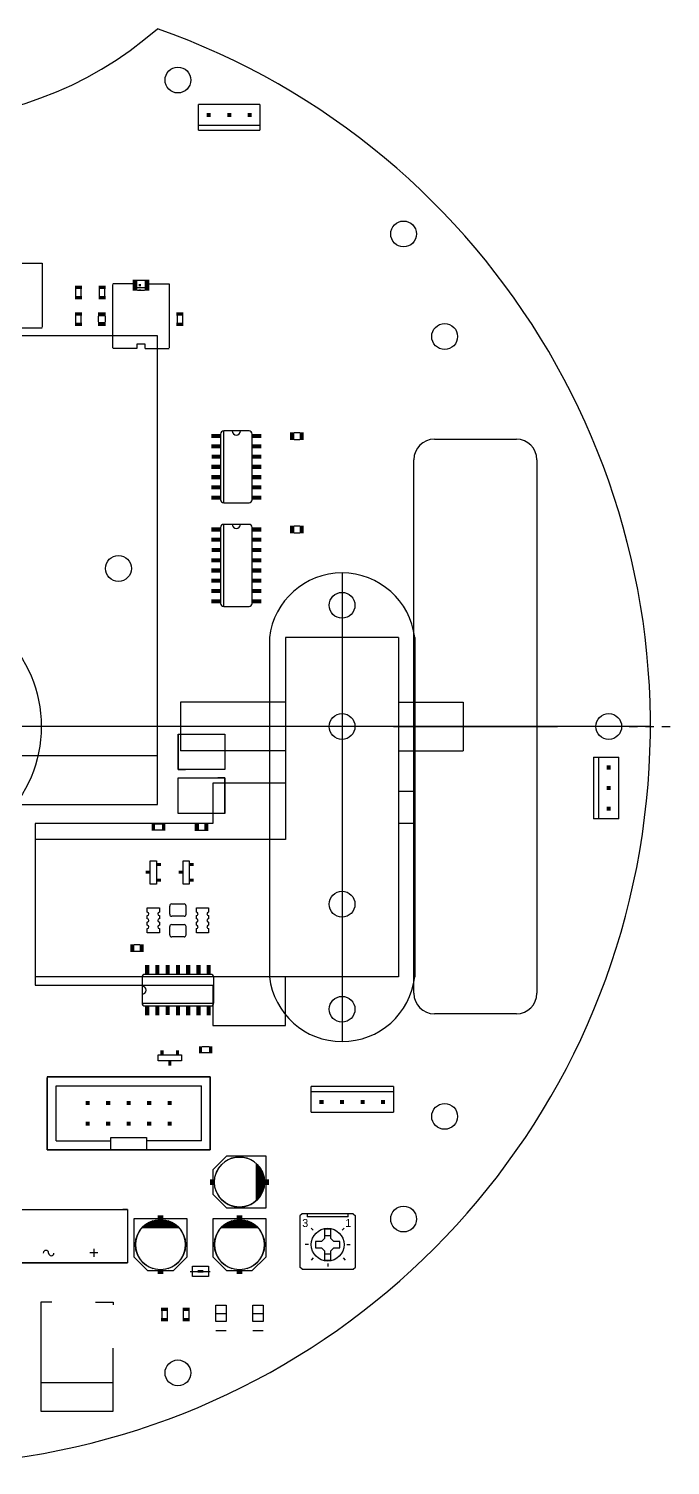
# Model space of a CAD drawing. Extents: x -92 to 94, y -91 to 86.
# Drawn here: x 14.5 to 94, y -91.4 to 86.4 of the extents above; entities that cross this region are included whole.
import ezdxf
from ezdxf.enums import TextEntityAlignment as Align

# ---------------------------------------------------------------- set-up
doc = ezdxf.new("R2010")
doc.units = 0
for name, color, linetype in [('20', 178, 'CONTINUOUS'), ('21', 6, 'CONTINUOUS'), ('22', 4, 'CONTINUOUS'), ('51', 251, 'CONTINUOUS')]:
    doc.layers.add(name, color=color, linetype=linetype)

# ---------------------------------------------------------------- blocks, each defined once
blk = doc.blocks.new('RECT')
blk.add_solid([(-0.5, -0.5), (0.5, -0.5), (-0.5, 0.5), (0.5, 0.5)])

msp = doc.modelspace()

# ---------------------------------------------------------------- linework, layer by layer
at = {"layer": '20'}
for p, q in [((64.77, 35.56), (74.93, 35.56)), ((62.23, -33.02), (62.23, 33.02)), ((77.47, 33.02), (77.47, -33.02)), ((74.93, -35.56), (64.77, -35.56))]:
    msp.add_line(p, q, dxfattribs=at)
for centre in [(33.02, 80.01), (60.96, 60.96), (66.04, 48.26), (25.654, 19.558), (53.34, 15), (53.34, 0), (86.36, 0), (53.34, -22), (53.34, -35), (66.04, -48.26), (60.96, -60.96), (33.02, -80.01)]:
    msp.add_circle(centre, 1.6, dxfattribs=at)
for centre, radius, start, end in [((0, 0.0726), 91.5126, 109.4552, 70.5448), ((0, 121.285), 46.355, 228.8879, 311.1121), ((64.77, 33.02), 2.54, 90, 180), ((64.77, 33.02), 2.54, 90, 180), ((64.77, 33.02), 2.54, 90, 180), ((74.93, 33.02), 2.54, 0, 90), ((74.93, 33.02), 2.54, 0, 90), ((74.93, 33.02), 2.54, 0, 90), ((64.77, -33.02), 2.54, 180, 270), ((64.77, -33.02), 2.54, 180, 270), ((64.77, -33.02), 2.54, 180, 270), ((74.93, -33.02), 2.54, 270, 0), ((74.93, -33.02), 2.54, 270, 0), ((74.93, -33.02), 2.54, 270, 0)]:
    msp.add_arc(centre, radius, start, end, dxfattribs=at)
at = {"layer": '21'}
for p, q in [((43.18, 76.962), (35.56, 76.962)), ((35.56, 74.422), (35.56, 76.962)), ((43.18, 76.962), (43.18, 74.422)), ((35.56, 74.422), (43.18, 74.422)), ((35.56, 73.787), (35.56, 74.422)), ((35.56, 73.787), (43.18, 73.787)), ((43.18, 74.422), (43.18, 73.787)), ((30.504, 48.348), (-31.496, 48.348)), ((30.504, -9.652), (30.504, 48.348)), ((38.6588, 36.576), (38.6588, 27.686)), ((39.751, 36.576), (38.6842, 36.576)), ((40.767, 36.576), (39.751, 36.576)), ((41.8338, 36.576), (40.767, 36.576)), ((38.6842, 27.686), (41.8338, 27.686)), ((38.6588, 25.019), (38.6588, 14.859)), ((39.751, 25.019), (38.6842, 25.019)), ((40.767, 25.019), (39.751, 25.019)), ((41.8338, 25.019), (40.767, 25.019)), ((38.3032, 24.638), (38.3032, 15.24)), ((42.2148, 15.24), (42.2148, 24.638)), ((38.6842, 14.859), (41.8338, 14.859)), ((44.34, 11), (44.34, -31)), ((62.34, 11), (62.34, -31)), ((33.041, -0.933), (38.841, -0.933)), ((33.041, -0.933), (33.041, -5.333)), ((38.841, -0.933), (38.841, -5.333)), ((33.041, -5.333), (33.941, -5.333)), ((38.841, -5.333), (37.941, -5.333)), ((84.455, -3.81), (84.455, -11.43)), ((84.455, -3.81), (85.09, -3.81)), ((85.09, -3.81), (85.09, -11.43)), ((85.09, -3.81), (87.63, -3.81)), ((87.63, -11.43), (87.63, -3.81)), ((33.041, -10.751), (33.041, -6.351)), ((33.041, -6.351), (33.941, -6.351)), ((38.841, -6.351), (37.941, -6.351)), ((38.841, -10.751), (38.841, -6.351)), ((-31.496, -9.652), (30.504, -9.652)), ((38.841, -10.751), (33.041, -10.751)), ((85.09, -11.43), (84.455, -11.43)), ((87.63, -11.43), (85.09, -11.43)), ((29.591, -19.5072), (29.591, -16.6116)), ((29.591, -16.6116), (30.353, -16.6116)), ((30.353, -16.6116), (30.353, -19.5072)), ((33.655, -19.5072), (33.655, -16.6116)), ((33.655, -16.6116), (34.417, -16.6116)), ((34.417, -16.6116), (34.417, -19.5072)), ((30.353, -19.5072), (29.591, -19.5072)), ((34.417, -19.5072), (33.655, -19.5072)), ((32.004, -23.241), (32.004, -22.225)), ((32.258, -21.971), (33.782, -21.971)), ((34.036, -23.241), (34.036, -22.225)), ((32.004, -25.781), (32.004, -24.765)), ((33.782, -23.495), (32.258, -23.495)), ((32.258, -24.511), (33.782, -24.511)), ((34.036, -25.781), (34.036, -24.765)), ((33.782, -26.035), (32.258, -26.035)), ((28.575, -31.0642), (28.575, -32.131)), ((37.465, -34.2138), (37.465, -31.0642)), ((28.575, -32.131), (28.575, -33.147)), ((28.575, -33.147), (28.575, -34.2138)), ((28.575, -34.2392), (37.465, -34.2392)), ((30.5816, -40.64), (33.4772, -40.64)), ((30.5816, -41.402), (30.5816, -40.64)), ((33.4772, -40.64), (33.4772, -41.402)), ((33.4772, -41.402), (30.5816, -41.402)), ((16.824, -43.379), (37.024, -43.379)), ((16.824, -52.379), (16.824, -43.479)), ((37.024, -43.379), (37.024, -52.379)), ((49.53, -45.212), (49.53, -44.577)), ((59.69, -44.577), (49.53, -44.577)), ((49.53, -47.752), (49.53, -45.212)), ((59.69, -45.212), (49.53, -45.212)), ((59.69, -44.577), (59.69, -45.212)), ((59.69, -45.212), (59.69, -47.752)), ((49.53, -47.752), (59.69, -47.752)), ((24.724, -52.379), (24.724, -50.879)), ((24.724, -50.879), (29.124, -50.879)), ((29.124, -50.879), (29.124, -52.379)), ((24.724, -52.379), (16.824, -52.379)), ((29.124, -52.379), (24.724, -52.379)), ((37.024, -52.379), (29.124, -52.379)), ((37.39, -54.838), (39.09, -53.138)), ((39.09, -53.138), (43.89, -53.138)), ((43.89, -53.138), (43.89, -55.438)), ((37.39, -55.438), (37.39, -54.838)), ((37.39, -57.938), (37.39, -57.338)), ((39.09, -59.638), (37.39, -57.938)), ((43.89, -57.338), (43.89, -59.638)), ((26.7926, -59.7666), (26.1926, -59.7666)), ((26.7716, -59.7916), (26.7716, -66.3956)), ((43.89, -59.638), (39.09, -59.638)), ((48.387, -60.325), (48.133, -60.579)), ((49.022, -60.325), (48.387, -60.325)), ((49.022, -60.325), (49.022, -60.706)), ((50.927, -60.325), (49.022, -60.325)), ((54.102, -60.325), (52.197, -60.325)), ((54.737, -60.325), (54.102, -60.325)), ((54.102, -60.706), (54.102, -60.325)), ((54.737, -60.325), (54.991, -60.579)), ((27.611, -65.685), (27.611, -60.885)), ((27.611, -60.885), (29.911, -60.885)), ((31.811, -60.885), (34.111, -60.885)), ((34.111, -60.885), (34.111, -65.685)), ((37.39, -65.685), (37.39, -60.885)), ((37.39, -60.885), (39.69, -60.885)), ((41.59, -60.885), (43.89, -60.885)), ((43.89, -60.885), (43.89, -65.685)), ((48.133, -60.579), (48.133, -62.23)), ((50.546, -60.706), (49.022, -60.706)), ((51.943, -62.23), (51.181, -62.23)), ((51.181, -62.23), (51.181, -62.992)), ((51.943, -62.992), (51.943, -62.23)), ((54.102, -60.706), (52.578, -60.706)), ((54.991, -62.23), (54.991, -60.579)), ((48.133, -63.5), (48.133, -66.929)), ((50.8, -63.754), (50.038, -63.754)), ((50.038, -63.754), (50.038, -64.516)), ((51.181, -63.373), (50.8, -63.754)), ((51.181, -62.992), (51.943, -62.992)), ((51.181, -62.992), (51.181, -63.373)), ((51.943, -63.373), (51.943, -62.992)), ((51.943, -63.373), (52.324, -63.754)), ((53.086, -63.754), (52.324, -63.754)), ((53.086, -64.516), (53.086, -63.754)), ((54.991, -66.929), (54.991, -63.5)), ((23.1206, -65.1446), (22.1046, -65.1446)), ((22.6126, -64.6366), (22.6126, -65.6526)), ((29.311, -67.385), (27.611, -65.685)), ((34.111, -65.685), (32.411, -67.385)), ((39.09, -67.385), (37.39, -65.685)), ((43.89, -65.685), (42.19, -67.385)), ((49.1744, -64.135), (48.7934, -64.135)), ((49.784, -65.786), (49.53, -66.04)), ((50.038, -64.516), (50.8, -64.516)), ((50.8, -64.516), (51.181, -64.897)), ((51.181, -64.897), (51.181, -65.278)), ((51.181, -65.278), (51.943, -65.278)), ((51.181, -65.278), (51.181, -66.04)), ((51.943, -64.897), (52.324, -64.516)), ((51.943, -65.278), (51.943, -64.897)), ((51.943, -66.04), (51.943, -65.278)), ((52.324, -64.516), (53.086, -64.516)), ((53.467, -65.786), (53.721, -66.04)), ((53.9496, -64.135), (54.3306, -64.135)), ((7.2136, -66.3956), (26.7716, -66.3956)), ((29.911, -67.385), (29.311, -67.385)), ((32.411, -67.385), (31.811, -67.385)), ((34.514, -67.437), (37.014, -67.437)), ((34.814, -66.812), (36.814, -66.812)), ((39.69, -67.385), (39.09, -67.385)), ((42.19, -67.385), (41.59, -67.385)), ((48.387, -67.183), (48.133, -66.929)), ((48.387, -67.183), (54.737, -67.183)), ((51.181, -66.04), (51.943, -66.04)), ((51.562, -66.4718), (51.562, -66.8528)), ((54.737, -67.183), (54.991, -66.929)), ((36.814, -68.062), (34.814, -68.062)), ((17.399, -71.247), (16.0274, -71.247)), ((16.0274, -71.247), (16.0274, -81.2546)), ((22.7965, -71.247), (25.019, -71.247)), ((25.019, -71.247), (25.019, -71.5645)), ((37.719, -72.644), (38.989, -72.644)), ((42.291, -72.644), (43.561, -72.644)), ((38.989, -74.803), (37.719, -74.803)), ((43.561, -74.803), (42.291, -74.803)), ((25.019, -84.7344), (25.019, -76.962)), ((16.0274, -81.2546), (16.0274, -84.7344)), ((24.9936, -81.2546), (16.0274, -81.2546)), ((16.0274, -84.7344), (25.019, -84.7344))]:
    msp.add_line(p, q, dxfattribs=at)
for centre, radius, start, end in [((38.6842, 36.195), 0.381, 90, 180), ((40.259, 36.576), 0.508, 180, 0), ((41.8338, 36.195), 0.381, 0, 90), ((38.6842, 28.067), 0.381, 180, 270), ((41.8338, 28.067), 0.381, 270, 0), ((38.6842, 24.638), 0.381, 90, 180), ((40.259, 25.019), 0.508, 180, 0), ((41.8338, 24.638), 0.381, 0, 90), ((53.34, 9.9375), 9.0625, 6.7329, 173.2671), ((38.6842, 15.24), 0.381, 180, 270), ((41.8338, 15.24), 0.381, 270, 0), ((32.258, -22.225), 0.254, 90, 180), ((33.782, -22.225), 0.254, 0, 90), ((32.258, -23.241), 0.254, 180, 270), ((32.258, -24.765), 0.254, 90, 180), ((33.782, -23.241), 0.254, 270, 0), ((33.782, -24.765), 0.254, 0, 90), ((32.258, -25.781), 0.254, 180, 270), ((33.782, -25.781), 0.254, 270, 0), ((28.956, -31.0642), 0.381, 90, 180), ((37.084, -31.0642), 0.381, 0, 90), ((53.34, -29.9375), 9.0625, 186.7329, 353.2671), ((28.575, -32.639), 0.508, 270, 90), ((28.956, -34.2138), 0.381, 180, 270), ((37.084, -34.2138), 0.381, 270, 0), ((40.64, -56.388), 3.0992, 17.8503, 162.1497), ((40.64, -56.388), 3.0992, 197.8503, 342.1497), ((30.861, -64.135), 3.0992, 107.8503, 252.1497), ((30.861, -64.135), 3.0992, 287.8503, 72.1497), ((40.64, -64.135), 3.0992, 107.8503, 252.1497), ((40.64, -64.135), 3.0992, 287.8503, 72.1497), ((16.677, -65.1716), 0.3302, 0, 180), ((17.3374, -65.1716), 0.3302, 180, 0)]:
    msp.add_arc(centre, radius, start, end, dxfattribs=at)
at = {"layer": '22'}
for p, q in [((13.2, 57.34), (16.2, 57.34)), ((16.24, 49.419), (16.24, 57.324)), ((24.908, 54.721), (24.908, 46.879)), ((27.948, 54.8), (24.948, 54.8)), ((27.948, 54.3), (27.948, 54.8)), ((28.948, 54.3), (27.948, 54.3)), ((28.948, 54.8), (28.948, 54.3)), ((28.948, 54.8), (31.948, 54.8)), ((31.988, 46.879), (31.988, 54.784)), ((13.2, 49.34), (16.2, 49.34)), ((27.948, 46.8), (24.948, 46.8)), ((28.948, 47.3), (27.948, 47.3)), ((27.948, 47.3), (27.948, 46.8)), ((28.948, 46.8), (28.948, 47.3)), ((28.948, 46.8), (31.948, 46.8))]:
    msp.add_line(p, q, dxfattribs=at)
msp.add_circle((0, 0), 16.1005, dxfattribs=at)
at = {"layer": '51'}
for p, q in [((27.998, 55.235), (28.923, 55.235)), ((20.345, 54.153), (20.345, 53.289)), ((21.057, 53.289), (21.057, 54.153)), ((23.266, 54.153), (23.266, 53.289)), ((23.978, 53.289), (23.978, 54.153)), ((27.998, 53.985), (28.898, 53.985)), ((20.345, 50.851), (20.345, 49.987)), ((21.057, 49.987), (21.057, 50.851)), ((23.19, 50.063), (23.19, 50.775)), ((24.041, 50.063), (24.041, 50.775)), ((32.918, 50.851), (32.918, 49.987)), ((33.63, 49.987), (33.63, 50.851)), ((38.3032, 36.195), (38.3032, 28.067)), ((42.2148, 28.067), (42.2148, 36.195)), ((47.396, 36.373), (48.108, 36.373)), ((47.396, 35.522), (48.108, 35.522)), ((47.396, 24.816), (48.108, 24.816)), ((47.396, 23.965), (48.108, 23.965)), ((53.34, 19), (53.34, -39)), ((60.34, 11), (46.34, 11)), ((46.34, 11), (46.34, 3)), ((60.34, 11), (60.34, 3)), ((46.34, 3), (33.34, 3)), ((33.34, 3), (33.34, -3)), ((46.34, 3), (46.34, -3)), ((60.34, 3), (60.34, -3)), ((60.34, 3), (68.34, 3)), ((68.34, 3), (68.34, 0)), ((91.44, 0), (-91.44, 0)), ((68.34, 0), (33.34, 0)), ((59.69, 0), (80.01, 0)), ((68.34, 0), (68.34, -3)), ((88.9, 0), (89.9267, 0)), ((90.9267, 0), (91.9533, 0)), ((92.9533, 0), (93.98, 0)), ((33.041, -0.933), (38.841, -0.933)), ((33.041, -5.333), (33.041, -0.933)), ((38.841, -0.933), (38.841, -5.333)), ((46.34, -3), (33.34, -3)), ((46.34, -3), (46.34, -7)), ((60.34, -3), (60.34, -8)), ((60.34, -3), (68.34, -3)), ((30.504, -3.652), (-31.496, -3.652)), ((38.841, -5.333), (33.041, -5.333)), ((33.041, -10.751), (33.041, -6.351)), ((33.041, -6.351), (38.841, -6.351)), ((46.34, -7), (37.34, -7)), ((37.34, -7), (37.34, -12)), ((38.841, -6.351), (38.841, -10.751)), ((46.34, -7), (46.34, -14)), ((60.34, -8), (60.34, -12)), ((60.34, -8), (62.34, -8)), ((62.34, -8), (62.34, -12)), ((37.34, -12), (15.34, -12)), ((15.34, -12), (15.34, -14)), ((31.039, -12.09), (30.175, -12.09)), ((38.841, -10.751), (33.041, -10.751)), ((36.297, -12.027), (35.585, -12.027)), ((60.34, -12), (60.34, -31)), ((62.34, -12), (60.34, -12)), ((46.34, -14), (15.34, -14)), ((15.34, -14), (15.34, -31)), ((30.175, -12.802), (31.039, -12.802)), ((36.297, -12.878), (35.585, -12.878)), ((29.222, -23.003), (29.222, -22.453)), ((29.222, -22.453), (30.722, -22.453)), ((30.722, -22.453), (30.722, -23.003)), ((35.318, -23.003), (35.318, -22.453)), ((35.318, -22.453), (36.818, -22.453)), ((36.818, -22.453), (36.818, -23.003)), ((29.222, -23.803), (29.222, -23.403)), ((29.222, -24.603), (29.222, -24.203)), ((30.722, -23.403), (30.722, -23.803)), ((30.722, -24.203), (30.722, -24.603)), ((35.318, -23.803), (35.318, -23.403)), ((35.318, -24.603), (35.318, -24.203)), ((36.818, -23.403), (36.818, -23.803)), ((36.818, -24.203), (36.818, -24.603)), ((29.222, -25.553), (29.222, -25.003)), ((30.722, -25.553), (29.222, -25.553)), ((30.722, -25.003), (30.722, -25.553)), ((35.318, -25.553), (35.318, -25.003)), ((36.818, -25.553), (35.318, -25.553)), ((36.818, -25.003), (36.818, -25.553)), ((28.296, -27.013), (27.584, -27.013)), ((28.296, -27.864), (27.584, -27.864)), ((46.34, -31), (15.34, -31)), ((15.34, -31), (15.34, -32)), ((15.34, -32), (37.34, -32)), ((37.084, -30.6832), (28.956, -30.6832)), ((37.34, -32), (37.34, -37)), ((60.34, -31), (46.34, -31)), ((46.34, -37), (46.34, -31)), ((28.956, -34.5948), (37.084, -34.5948)), ((37.34, -37), (46.34, -37)), ((36.881, -39.649), (36.017, -39.649)), ((36.017, -40.361), (36.881, -40.361)), ((37.024, -43.379), (16.824, -43.379)), ((16.824, -43.379), (16.824, -52.379)), ((37.024, -52.379), (37.024, -43.379)), ((17.924, -51.279), (17.924, -44.479)), ((17.924, -44.479), (35.924, -44.479)), ((35.924, -51.279), (35.924, -44.479)), ((17.924, -51.279), (24.724, -51.279)), ((24.724, -52.379), (24.724, -50.879)), ((24.724, -50.879), (29.124, -50.879)), ((29.124, -50.879), (29.124, -52.379)), ((35.924, -51.279), (29.124, -51.279)), ((16.824, -52.379), (24.724, -52.379)), ((24.724, -52.379), (29.124, -52.379)), ((29.124, -52.379), (37.024, -52.379)), ((37.39, -54.838), (39.09, -53.138)), ((39.09, -53.138), (43.89, -53.138)), ((43.89, -53.138), (43.89, -59.638)), ((37.39, -57.938), (37.39, -54.838)), ((42.74, -58.638), (42.74, -54.188)), ((43.19, -54.738), (42.79, -54.238)), ((42.79, -54.238), (42.79, -58.488)), ((42.8031, -54.2544), (42.79, -54.2544)), ((42.8844, -54.356), (42.79, -54.356)), ((42.9657, -54.4576), (42.79, -54.4576)), ((43.047, -54.5592), (42.79, -54.5592)), ((43.1282, -54.6608), (42.79, -54.6608)), ((43.2022, -54.7624), (42.79, -54.7624)), ((43.253, -54.864), (42.79, -54.864)), ((43.3038, -54.9656), (42.79, -54.9656)), ((43.3546, -55.0672), (42.79, -55.0672)), ((43.54, -55.438), (43.19, -54.738)), ((43.4054, -55.1688), (42.79, -55.1688)), ((43.4562, -55.2704), (42.79, -55.2704)), ((43.507, -55.372), (42.79, -55.372)), ((43.5456, -55.4736), (42.79, -55.4736)), ((43.5617, -55.5752), (42.79, -55.5752)), ((43.5777, -55.6768), (42.79, -55.6768)), ((43.5938, -55.7784), (42.79, -55.7784)), ((43.6098, -55.88), (42.79, -55.88)), ((43.6258, -55.9816), (42.79, -55.9816)), ((43.6419, -56.0832), (42.79, -56.0832)), ((43.6579, -56.1848), (42.79, -56.1848)), ((43.674, -56.2864), (42.79, -56.2864)), ((43.69, -56.388), (42.79, -56.388)), ((43.6731, -56.4896), (42.79, -56.4896)), ((43.6561, -56.5912), (42.79, -56.5912)), ((43.6392, -56.6928), (42.79, -56.6928)), ((43.6223, -56.7944), (42.79, -56.7944)), ((43.6053, -56.896), (42.79, -56.896)), ((43.69, -56.388), (43.54, -55.438)), ((43.54, -57.288), (43.69, -56.388)), ((39.09, -59.638), (37.39, -57.938)), ((43.5884, -56.9976), (42.79, -56.9976)), ((43.5715, -57.0992), (42.79, -57.0992)), ((43.5545, -57.2008), (42.79, -57.2008)), ((43.5338, -57.3024), (42.79, -57.3024)), ((43.4903, -57.404), (42.79, -57.404)), ((43.4467, -57.5056), (42.79, -57.5056)), ((43.4032, -57.6072), (42.79, -57.6072)), ((43.3597, -57.7088), (42.79, -57.7088)), ((43.3161, -57.8104), (42.79, -57.8104)), ((43.2726, -57.912), (42.79, -57.912)), ((42.79, -58.538), (43.24, -57.988)), ((43.2191, -58.0136), (42.79, -58.0136)), ((43.1359, -58.1152), (42.79, -58.1152)), ((43.0528, -58.2168), (42.79, -58.2168)), ((42.9697, -58.3184), (42.79, -58.3184)), ((42.8865, -58.42), (42.79, -58.42)), ((42.79, -58.488), (42.79, -58.538)), ((42.8034, -58.5216), (42.79, -58.5216)), ((43.24, -57.988), (43.54, -57.288)), ((7.1926, -59.7666), (26.7926, -59.7666)), ((26.7926, -59.7666), (26.7926, -66.3666)), ((43.89, -59.638), (39.09, -59.638)), ((52.197, -60.325), (50.927, -60.325)), ((27.611, -65.685), (27.611, -60.885)), ((27.611, -60.885), (34.111, -60.885)), ((33.111, -62.035), (28.661, -62.035)), ((29.211, -61.585), (28.711, -61.985)), ((28.711, -61.985), (32.961, -61.985)), ((28.7274, -61.9719), (28.7274, -61.985)), ((28.829, -61.8906), (28.829, -61.985)), ((28.9306, -61.8093), (28.9306, -61.985)), ((29.0322, -61.728), (29.0322, -61.985)), ((29.1338, -61.6468), (29.1338, -61.985)), ((29.911, -61.235), (29.211, -61.585)), ((29.2354, -61.5728), (29.2354, -61.985)), ((29.337, -61.522), (29.337, -61.985)), ((29.4386, -61.4712), (29.4386, -61.985)), ((29.5402, -61.4204), (29.5402, -61.985)), ((29.6418, -61.3696), (29.6418, -61.985)), ((29.7434, -61.3188), (29.7434, -61.985)), ((29.845, -61.268), (29.845, -61.985)), ((30.861, -61.085), (29.911, -61.235)), ((29.9466, -61.2294), (29.9466, -61.985)), ((30.0482, -61.2133), (30.0482, -61.985)), ((30.1498, -61.1973), (30.1498, -61.985)), ((30.2514, -61.1813), (30.2514, -61.985)), ((30.353, -61.1652), (30.353, -61.985)), ((30.4546, -61.1492), (30.4546, -61.985)), ((30.5562, -61.1331), (30.5562, -61.985)), ((30.6578, -61.1171), (30.6578, -61.985)), ((30.7594, -61.101), (30.7594, -61.985)), ((31.761, -61.235), (30.861, -61.085)), ((30.861, -61.085), (30.861, -61.985)), ((30.9626, -61.1019), (30.9626, -61.985)), ((31.0642, -61.1189), (31.0642, -61.985)), ((31.1658, -61.1358), (31.1658, -61.985)), ((31.2674, -61.1527), (31.2674, -61.985)), ((31.369, -61.1697), (31.369, -61.985)), ((31.4706, -61.1866), (31.4706, -61.985)), ((31.5722, -61.2035), (31.5722, -61.985)), ((31.6738, -61.2205), (31.6738, -61.985)), ((32.461, -61.535), (31.761, -61.235)), ((31.7754, -61.2412), (31.7754, -61.985)), ((31.877, -61.2847), (31.877, -61.985)), ((31.9786, -61.3283), (31.9786, -61.985)), ((32.0802, -61.3718), (32.0802, -61.985)), ((32.1818, -61.4153), (32.1818, -61.985)), ((32.2834, -61.4589), (32.2834, -61.985)), ((32.385, -61.5024), (32.385, -61.985)), ((33.011, -61.985), (32.461, -61.535)), ((32.4866, -61.5559), (32.4866, -61.985)), ((32.5882, -61.6391), (32.5882, -61.985)), ((32.6898, -61.7222), (32.6898, -61.985)), ((32.7914, -61.8053), (32.7914, -61.985)), ((32.893, -61.8885), (32.893, -61.985)), ((32.961, -61.985), (33.011, -61.985)), ((32.9946, -61.9716), (32.9946, -61.985)), ((34.111, -60.885), (34.111, -65.685)), ((37.39, -65.685), (37.39, -60.885)), ((37.39, -60.885), (43.89, -60.885)), ((42.89, -62.035), (38.44, -62.035)), ((38.99, -61.585), (38.49, -61.985)), ((38.49, -61.985), (42.74, -61.985)), ((38.5064, -61.9719), (38.5064, -61.985)), ((38.608, -61.8906), (38.608, -61.985)), ((38.7096, -61.8093), (38.7096, -61.985)), ((38.8112, -61.728), (38.8112, -61.985)), ((38.9128, -61.6468), (38.9128, -61.985)), ((39.69, -61.235), (38.99, -61.585)), ((39.0144, -61.5728), (39.0144, -61.985)), ((39.116, -61.522), (39.116, -61.985)), ((39.2176, -61.4712), (39.2176, -61.985)), ((39.3192, -61.4204), (39.3192, -61.985)), ((39.4208, -61.3696), (39.4208, -61.985)), ((39.5224, -61.3188), (39.5224, -61.985)), ((39.624, -61.268), (39.624, -61.985)), ((40.64, -61.085), (39.69, -61.235)), ((39.7256, -61.2294), (39.7256, -61.985)), ((39.8272, -61.2133), (39.8272, -61.985)), ((39.9288, -61.1973), (39.9288, -61.985)), ((40.0304, -61.1813), (40.0304, -61.985)), ((40.132, -61.1652), (40.132, -61.985)), ((40.2336, -61.1492), (40.2336, -61.985)), ((40.3352, -61.1331), (40.3352, -61.985)), ((40.4368, -61.1171), (40.4368, -61.985)), ((40.5384, -61.101), (40.5384, -61.985)), ((41.54, -61.235), (40.64, -61.085)), ((40.64, -61.085), (40.64, -61.985)), ((40.7416, -61.1019), (40.7416, -61.985)), ((40.8432, -61.1189), (40.8432, -61.985)), ((40.9448, -61.1358), (40.9448, -61.985)), ((41.0464, -61.1527), (41.0464, -61.985)), ((41.148, -61.1697), (41.148, -61.985)), ((41.2496, -61.1866), (41.2496, -61.985)), ((41.3512, -61.2035), (41.3512, -61.985)), ((41.4528, -61.2205), (41.4528, -61.985)), ((42.24, -61.535), (41.54, -61.235)), ((41.5544, -61.2412), (41.5544, -61.985)), ((41.656, -61.2847), (41.656, -61.985)), ((41.7576, -61.3283), (41.7576, -61.985)), ((41.8592, -61.3718), (41.8592, -61.985)), ((41.9608, -61.4153), (41.9608, -61.985)), ((42.0624, -61.4589), (42.0624, -61.985)), ((42.164, -61.5024), (42.164, -61.985)), ((42.79, -61.985), (42.24, -61.535)), ((42.2656, -61.5559), (42.2656, -61.985)), ((42.3672, -61.6391), (42.3672, -61.985)), ((42.4688, -61.7222), (42.4688, -61.985)), ((42.5704, -61.8053), (42.5704, -61.985)), ((42.672, -61.8885), (42.672, -61.985)), ((42.74, -61.985), (42.79, -61.985)), ((42.7736, -61.9716), (42.7736, -61.985)), ((43.89, -60.885), (43.89, -65.685)), ((48.133, -62.23), (48.133, -63.5)), ((49.784, -62.357), (49.53, -62.103)), ((52.578, -60.706), (50.546, -60.706)), ((53.34, -62.357), (53.594, -62.103)), ((54.991, -63.5), (54.991, -62.23)), ((29.311, -67.385), (27.611, -65.685)), ((34.111, -65.685), (32.411, -67.385)), ((39.09, -67.385), (37.39, -65.685)), ((43.89, -65.685), (42.19, -67.385)), ((26.7926, -66.3666), (7.1926, -66.3666)), ((32.411, -67.385), (29.311, -67.385)), ((34.714, -67.437), (36.914, -67.437)), ((34.814, -68.062), (34.814, -66.812)), ((36.814, -66.812), (36.814, -68.062)), ((42.19, -67.385), (39.09, -67.385)), ((31.013, -72.339), (31.013, -73.203)), ((31.725, -73.203), (31.725, -72.339)), ((33.68, -72.339), (33.68, -73.203)), ((34.392, -73.203), (34.392, -72.339)), ((37.719, -73.66), (37.719, -71.628)), ((37.719, -71.628), (38.989, -71.628)), ((38.989, -71.628), (38.989, -73.66)), ((42.291, -73.66), (42.291, -71.628)), ((42.291, -71.628), (43.561, -71.628)), ((43.561, -71.628), (43.561, -73.66)), ((38.989, -73.66), (37.719, -73.66)), ((43.561, -73.66), (42.291, -73.66))]:
    msp.add_line(p, q, dxfattribs=at)
for centre, radius in [((40.64, -56.388), 3.1), ((30.861, -64.135), 3.1), ((40.64, -64.135), 3.1), ((51.562, -64.135), 2.032)]:
    msp.add_circle(centre, radius, dxfattribs=at)
for centre, start, end in [((29.222, -23.203), 270, 90), ((30.722, -23.203), 90, 270), ((35.318, -23.203), 270, 90), ((36.818, -23.203), 90, 270), ((29.222, -24.003), 270, 90), ((29.222, -24.803), 270, 90), ((30.722, -24.003), 90, 270), ((30.722, -24.803), 90, 270), ((35.318, -24.003), 270, 90), ((35.318, -24.803), 270, 90), ((36.818, -24.003), 90, 270), ((36.818, -24.803), 90, 270)]:
    msp.add_arc(centre, 0.2, start, end, dxfattribs=at)

# ---------------------------------------------------------------- block references
at = {"layer": '21'}
for p, xscale, yscale, rotation in [((36.83, 75.692), 0.508, 0.508, 180), ((39.37, 75.692), 0.508, 0.508, 180), ((41.91, 75.692), 0.508, 0.508, 180), ((28.298, 55.21), 0.15, 0.3, 90), ((28.298, 54.61), 0.3, 0.3, 90), ((28.298, 54.01), 0.15, 0.3, 90), ((86.36, -5.08), 0.508, 0.508, 90), ((86.36, -7.62), 0.508, 0.508, 90), ((86.36, -10.16), 0.508, 0.508, 90)]:
    msp.add_blockref('RECT', p, dxfattribs=dict(at, xscale=xscale, yscale=yscale, rotation=rotation))
for p, xscale, yscale in [((50.8, -46.482), 0.508, 0.508), ((53.34, -46.482), 0.508, 0.508), ((55.88, -46.482), 0.508, 0.508), ((58.42, -46.482), 0.508, 0.508), ((35.814, -67.437), 0.7, 0.3)]:
    msp.add_blockref('RECT', p, dxfattribs=dict(at, xscale=xscale, yscale=yscale))
at = {"layer": '51'}
for p, xscale, yscale, rotation in [((27.698, 54.61), 1.35, 0.6, 90), ((29.198, 54.61), 1.35, 0.6, 90), ((20.701, 54.356), 0.4064, 0.8636, 90), ((23.622, 54.356), 0.4064, 0.8636, 90), ((20.701, 53.086), 0.4064, 0.8636, 90), ((23.622, 53.086), 0.4064, 0.8636, 90), ((20.701, 51.054), 0.4064, 0.8636, 270), ((20.701, 49.784), 0.4064, 0.8636, 270), ((23.6169, 50.9993), 0.5001, 0.95, 90), ((23.6169, 49.8309), 0.5001, 0.95, 90), ((33.274, 51.054), 0.4064, 0.8636, 270), ((33.274, 49.784), 0.4064, 0.8636, 270), ((37.7317, 35.941), 0.508, 1.143, 270), ((42.7863, 35.941), 0.508, 1.143, 270), ((37.7317, 34.671), 0.508, 1.143, 270), ((42.7863, 34.671), 0.508, 1.143, 270), ((37.7317, 32.131), 0.508, 1.143, 270), ((37.7571, 33.401), 0.508, 1.143, 270), ((42.7863, 33.401), 0.508, 1.143, 270), ((42.7863, 32.131), 0.508, 1.143, 270), ((37.7317, 30.861), 0.508, 1.143, 270), ((42.7863, 30.861), 0.508, 1.143, 270), ((37.7317, 29.591), 0.508, 1.143, 270), ((37.7317, 28.321), 0.508, 1.143, 270), ((42.7863, 29.591), 0.508, 1.143, 270), ((42.7863, 28.321), 0.508, 1.143, 270), ((37.7317, 24.384), 0.508, 1.143, 270), ((37.7317, 23.114), 0.508, 1.143, 270), ((42.7863, 24.384), 0.508, 1.143, 270), ((42.7863, 23.114), 0.508, 1.143, 270), ((37.7571, 21.844), 0.508, 1.143, 270), ((42.7863, 21.844), 0.508, 1.143, 270), ((37.7317, 20.574), 0.508, 1.143, 270), ((42.7863, 20.574), 0.508, 1.143, 270), ((37.7317, 19.304), 0.508, 1.143, 270), ((37.7317, 18.034), 0.508, 1.143, 270), ((42.7863, 19.304), 0.508, 1.143, 270), ((42.7863, 18.034), 0.508, 1.143, 270), ((37.7317, 16.764), 0.508, 1.143, 270), ((42.7863, 16.764), 0.508, 1.143, 270), ((37.7317, 15.494), 0.508, 1.143, 270), ((42.7863, 15.494), 0.508, 1.143, 270), ((29.972, -12.446), 0.4064, 0.8636, 180), ((31.242, -12.446), 0.4064, 0.8636, 180), ((35.3608, -12.4511), 0.5001, 0.95, 180), ((36.5292, -12.4511), 0.5001, 0.95, 180), ((30.6578, -17.0815), 0.381, 0.508, 270), ((34.7218, -17.0815), 0.381, 0.508, 270), ((29.2862, -18.0467), 0.381, 0.508, 270), ((30.6578, -19.0119), 0.381, 0.508, 270), ((33.3502, -18.0467), 0.381, 0.508, 270), ((34.7218, -19.0119), 0.381, 0.508, 270), ((27.3598, -27.4371), 0.5001, 0.95, 180), ((28.5282, -27.4371), 0.5001, 0.95, 180), ((35.814, -40.005), 0.4064, 0.8636, 180), ((37.084, -40.005), 0.4064, 0.8636, 180), ((37.29, -56.388), 0.6, 0.7, 180), ((43.99, -56.388), 0.6, 0.7, 180), ((30.861, -60.785), 0.6, 0.7, 270), ((40.64, -60.785), 0.6, 0.7, 270), ((30.861, -67.485), 0.6, 0.7, 270), ((40.64, -67.485), 0.6, 0.7, 270), ((31.369, -72.136), 0.4064, 0.8636, 270), ((34.036, -72.136), 0.4064, 0.8636, 270), ((31.369, -73.406), 0.4064, 0.8636, 270), ((34.036, -73.406), 0.4064, 0.8636, 270)]:
    msp.add_blockref('RECT', p, dxfattribs=dict(at, xscale=xscale, yscale=yscale, rotation=rotation))
for p, xscale, yscale in [((47.1639, 35.9461), 0.5001, 0.95), ((48.3323, 35.9461), 0.5001, 0.95), ((47.1639, 24.3891), 0.5001, 0.95), ((48.3323, 24.3891), 0.5001, 0.95), ((29.21, -30.1117), 0.508, 1.143), ((30.48, -30.1117), 0.508, 1.143), ((31.75, -30.1117), 0.508, 1.143), ((33.02, -30.1117), 0.508, 1.143), ((34.29, -30.1117), 0.508, 1.143), ((35.56, -30.1117), 0.508, 1.143), ((36.83, -30.1117), 0.508, 1.143), ((29.21, -35.1663), 0.508, 1.143), ((30.48, -35.1663), 0.508, 1.143), ((31.75, -35.1409), 0.508, 1.143), ((33.02, -35.1663), 0.508, 1.143), ((34.29, -35.1663), 0.508, 1.143), ((35.56, -35.1663), 0.508, 1.143), ((36.83, -35.1663), 0.508, 1.143), ((31.0515, -40.3352), 0.381, 0.508), ((32.9819, -40.3352), 0.381, 0.508), ((32.0167, -41.7068), 0.381, 0.508), ((21.844, -46.609), 0.508, 0.508), ((24.384, -46.609), 0.508, 0.508), ((26.924, -46.609), 0.508, 0.508), ((29.464, -46.609), 0.508, 0.508), ((29.464, -46.609), 0.508, 0.508), ((32.004, -46.609), 0.508, 0.508), ((21.844, -49.149), 0.508, 0.508), ((24.384, -49.149), 0.508, 0.508), ((26.924, -49.149), 0.508, 0.508), ((29.464, -49.149), 0.508, 0.508), ((29.464, -49.149), 0.508, 0.508), ((32.004, -49.149), 0.508, 0.508)]:
    msp.add_blockref('RECT', p, dxfattribs=dict(at, xscale=xscale, yscale=yscale))

# ---------------------------------------------------------------- texts
at = {"layer": '21'}
for s, p in [('3', (49.149, -60.96)), ('1', (54.483, -60.96))]:
    msp.add_text(s, height=0.9906, dxfattribs=at).set_placement(p, align=Align.TOP_RIGHT)

doc.saveas('drawing.dxf')
